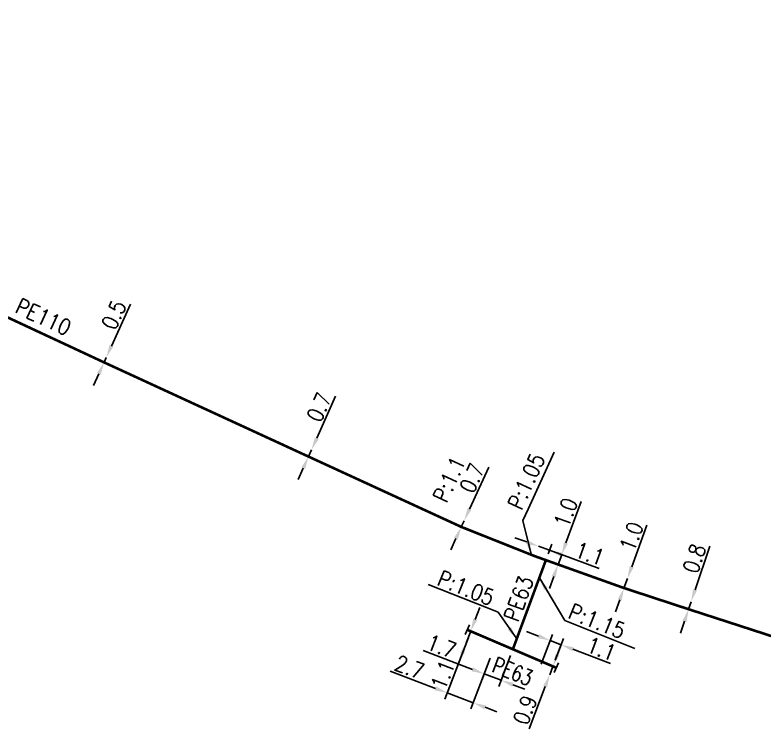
# Model space of a CAD drawing. Header units: millimetres. Extents: x 110000 to 110971, y 128118 to 129006.
# Drawn here: x 110242.7 to 110313.9, y 128614.7 to 128682.5 of the extents above; entities that cross this region are included whole.
import ezdxf
from ezdxf.enums import TextEntityAlignment as Align

# ---------------------------------------------------------------- set-up
doc = ezdxf.new("R2010")
doc.units = ezdxf.units.MM
doc.linetypes.add('L_100_PE', pattern=[14, 10, -1.5, 1, -1.5])
doc.layers.get('0').update_dxf_attribs({"linetype": 'CONTINUOUS'})
doc.layers.add('L_140', color=3, linetype='CONTINUOUS')
doc.layers.add('L_340', color=7, linetype='CONTINUOUS')
doc.styles.get("Standard").update_dxf_attribs({"font": 'romans.shx', "width": 0.85})
doc.dimstyles.get("Standard").update_dxf_attribs({"dimtxt": 1.5, "dimasz": 1.2, "dimexe": 0.625, "dimexo": 0.625, "dimgap": 0.25, "dimtad": 1, "dimdec": 1, "dimzin": 0, "dimdsep": 46, "dimtxsty": 'Standard', "dimcen": -0.5, "dimadec": 0, "dimazin": 0, "dimtfac": 1, "dimtdec": 1, "dimtmove": 0, "dimatfit": 3, "dimfxl": 1, "dimtolj": 1, "dimtzin": 0, "dimarcsym": 0})

# ---------------------------------------------------------------- blocks, each defined once
blk = doc.blocks.new('*D112')
at = {"layer": 'L_140', "color": 0, "linetype": 'Continuous', "lineweight": -2, "ltscale": 0.5, "transparency": 16777216}
for p, q in [((110251.849, 128651.081), (110253.647, 128655.066)), ((110251.149, 128649.531), (110251.355, 128649.987)), ((110250.656, 128648.438), (110250.162, 128647.344))]:
    blk.add_line(p, q, dxfattribs=at)
at = {"layer": 'L_140', "color": 0, "linetype": 'Continuous', "ltscale": 0.5, "transparency": 16777216}
for points in [[(110251.666, 128651.163), (110252.031, 128650.999), (110251.355, 128649.987)], [(110250.473, 128648.52), (110250.838, 128648.355), (110251.149, 128649.531)]]:
    blk.add_solid(points, dxfattribs=at)
at = {"layer": 'L_140', "color": 0, "linetype": 'Continuous', "ltscale": 0.5, "transparency": 16777216, "insert": (110252.083, 128654.031), "char_height": 1.5, "attachment_point": 5, "rotation": 65.71347}
blk.add_mtext('\\A1;0.5', dxfattribs=at)
blk = doc.blocks.new('*D113')
at = {"layer": 'L_140', "color": 0, "linetype": 'Continuous', "lineweight": -2, "ltscale": 0.5, "transparency": 16777216}
for p, q in [((110271.335, 128642.324), (110273.133, 128646.309)), ((110269.984, 128640.849), (110269.984, 128640.849)), ((110270.554, 128640.592), (110270.842, 128641.231)), ((110270.06, 128639.499), (110269.567, 128638.405))]:
    blk.add_line(p, q, dxfattribs=at)
at = {"layer": 'L_140', "color": 0, "linetype": 'Continuous', "ltscale": 0.5, "transparency": 16777216}
for points in [[(110271.153, 128642.407), (110271.517, 128642.242), (110270.842, 128641.231)], [(110269.878, 128639.581), (110270.243, 128639.416), (110270.554, 128640.592)]]:
    blk.add_solid(points, dxfattribs=at)
at = {"layer": 'L_140', "color": 0, "linetype": 'Continuous', "ltscale": 0.5, "transparency": 16777216, "insert": (110271.569, 128645.275), "char_height": 1.5, "attachment_point": 5, "rotation": 65.71603}
blk.add_mtext('\\A1;0.7', dxfattribs=at)
blk = doc.blocks.new('*D114')
at = {"layer": 'L_140', "color": 0, "linetype": 'Continuous', "lineweight": -2, "ltscale": 0.5, "transparency": 16777216}
for p, q in [((110285.829, 128635.601), (110287.655, 128639.572)), ((110285.056, 128633.92), (110285.327, 128634.51)), ((110284.554, 128632.83), (110284.053, 128631.739))]:
    blk.add_line(p, q, dxfattribs=at)
at = {"layer": 'L_140', "color": 0, "linetype": 'Continuous', "ltscale": 0.5, "transparency": 16777216}
for points in [[(110285.647, 128635.684), (110286.01, 128635.517), (110285.327, 128634.51)], [(110284.373, 128632.913), (110284.736, 128632.746), (110285.056, 128633.92)]]:
    blk.add_solid(points, dxfattribs=at)
at = {"layer": 'L_140', "color": 0, "linetype": 'Continuous', "ltscale": 0.5, "transparency": 16777216, "insert": (110286.084, 128638.549), "char_height": 1.5, "attachment_point": 5, "rotation": 65.30397}
blk.add_mtext('\\A1;0.7', dxfattribs=at)
blk = doc.blocks.new('*D116')
at = {"layer": 'L_140', "color": 0, "linetype": 'Continuous', "lineweight": -2, "ltscale": 0.5, "transparency": 16777216}
for p, q in [((110291.262, 128632.488), (110290.135, 128632.898)), ((110293.298, 128631.356), (110293.638, 128632.29)), ((110292.39, 128632.078), (110293.424, 128631.702)), ((110294.552, 128631.292), (110298.147, 128629.986))]:
    blk.add_line(p, q, dxfattribs=at)
at = {"layer": 'L_140', "color": 0, "linetype": 'Continuous', "ltscale": 0.5, "transparency": 16777216}
for points in [[(110291.331, 128632.676), (110291.194, 128632.3), (110292.39, 128632.078)], [(110294.62, 128631.48), (110294.483, 128631.104), (110293.424, 128631.702)]]:
    blk.add_solid(points, dxfattribs=at)
at = {"layer": 'L_140', "color": 0, "linetype": 'Continuous', "ltscale": 0.5, "transparency": 16777216, "insert": (110297.255, 128631.374), "char_height": 1.5, "attachment_point": 5, "rotation": 340.02273}
blk.add_mtext('\\A1;1.1', dxfattribs=at)
blk = doc.blocks.new('*D117')
at = {"layer": 'L_140', "color": 0, "linetype": 'Continuous', "lineweight": -2, "ltscale": 0.5, "transparency": 16777216}
for p, q in [((110294.994, 128632.408), (110296.426, 128636.345)), ((110292.978, 128631.865), (110295.172, 128631.067)), ((110292.636, 128630.925), (110294.83, 128630.127)), ((110294.243, 128630.341), (110294.584, 128631.28)), ((110293.833, 128629.213), (110293.423, 128628.085))]:
    blk.add_line(p, q, dxfattribs=at)
at = {"layer": 'L_140', "color": 0, "linetype": 'Continuous', "ltscale": 0.5, "transparency": 16777216}
for points in [[(110294.806, 128632.477), (110295.182, 128632.34), (110294.584, 128631.28)], [(110293.645, 128629.281), (110294.021, 128629.145), (110294.243, 128630.341)]]:
    blk.add_solid(points, dxfattribs=at)
at = {"layer": 'L_140', "color": 0, "linetype": 'Continuous', "ltscale": 0.5, "transparency": 16777216, "insert": (110294.975, 128635.282), "char_height": 1.5, "attachment_point": 5, "rotation": 70.02273}
blk.add_mtext('\\A1;1.0', dxfattribs=at)
blk = doc.blocks.new('*D118')
at = {"layer": 'L_140', "color": 0, "linetype": 'Continuous', "lineweight": -2, "ltscale": 0.5, "transparency": 16777216}
for p, q in [((110301.23, 128630.141), (110302.659, 128634.08)), ((110300.497, 128628.12), (110300.821, 128629.013)), ((110300.088, 128626.992), (110299.678, 128625.864))]:
    blk.add_line(p, q, dxfattribs=at)
at = {"layer": 'L_140', "color": 0, "linetype": 'Continuous', "ltscale": 0.5, "transparency": 16777216}
for points in [[(110301.042, 128630.21), (110301.418, 128630.073), (110300.821, 128629.013)], [(110299.9, 128627.061), (110300.276, 128626.924), (110300.497, 128628.12)]]:
    blk.add_solid(points, dxfattribs=at)
at = {"layer": 'L_140', "color": 0, "linetype": 'Continuous', "ltscale": 0.5, "transparency": 16777216, "insert": (110301.209, 128633.016), "char_height": 1.5, "attachment_point": 5, "rotation": 70.05826}
blk.add_mtext('\\A1;1.0', dxfattribs=at)
blk = doc.blocks.new('*D119')
at = {"layer": 'L_140', "color": 0, "linetype": 'Continuous', "lineweight": -2, "ltscale": 0.5, "transparency": 16777216}
for p, q in [((110307.246, 128627.961), (110308.63, 128632.107)), ((110306.628, 128626.111), (110306.866, 128626.823)), ((110306.248, 128624.973), (110305.868, 128623.835))]:
    blk.add_line(p, q, dxfattribs=at)
at = {"layer": 'L_140', "color": 0, "linetype": 'Continuous', "ltscale": 0.5, "transparency": 16777216}
for points in [[(110307.056, 128628.024), (110307.436, 128627.898), (110306.866, 128626.823)], [(110306.058, 128625.036), (110306.438, 128624.91), (110306.628, 128626.111)]]:
    blk.add_solid(points, dxfattribs=at)
at = {"layer": 'L_140', "color": 0, "linetype": 'Continuous', "ltscale": 0.5, "transparency": 16777216, "insert": (110307.18, 128630.92), "char_height": 1.5, "attachment_point": 5, "rotation": 71.53612}
blk.add_mtext('\\A1;0.8', dxfattribs=at)
blk = doc.blocks.new('*D176')
at = {"layer": 'L_340', "color": 0, "linetype": 'Continuous', "lineweight": -2, "transparency": 16777216}
for p, q in [((110286.376, 128625.141), (110286.803, 128626.263)), ((110285.948, 128624.02), (110285.556, 128622.992)), ((110285.129, 128621.871), (110283.767, 128618.297))]:
    blk.add_line(p, q, dxfattribs=at)
at = {"layer": 'L_340', "color": 0, "linetype": 'Continuous', "transparency": 16777216}
for points in [[(110286.189, 128625.213), (110286.562, 128625.07), (110285.948, 128624.02)], [(110284.942, 128621.942), (110285.316, 128621.8), (110285.556, 128622.992)]]:
    blk.add_solid(points, dxfattribs=at)
at = {"layer": 'L_340', "color": 0, "linetype": 'Continuous', "transparency": 16777216, "insert": (110283.3, 128619.879), "char_height": 1.5, "attachment_point": 5, "rotation": 69.13547}
blk.add_mtext('\\A1;1.1', dxfattribs=at)
blk = doc.blocks.new('*D177')
at = {"layer": 'L_340', "color": 0, "linetype": 'Continuous', "lineweight": -2, "transparency": 16777216}
for p, q in [((110294.177, 128621.812), (110294.605, 128622.933)), ((110293.75, 128620.69), (110293.447, 128619.896)), ((110293.02, 128618.775), (110291.485, 128614.747))]:
    blk.add_line(p, q, dxfattribs=at)
at = {"layer": 'L_340', "color": 0, "linetype": 'Continuous', "transparency": 16777216}
for points in [[(110293.99, 128621.883), (110294.364, 128621.74), (110293.75, 128620.69)], [(110292.833, 128618.846), (110293.207, 128618.704), (110293.447, 128619.896)]]:
    blk.add_solid(points, dxfattribs=at)
at = {"layer": 'L_340', "color": 0, "linetype": 'Continuous', "transparency": 16777216, "insert": (110291.104, 128616.556), "char_height": 1.5, "attachment_point": 5, "rotation": 69.13649}
blk.add_mtext('\\A1;0.9', dxfattribs=at)
blk = doc.blocks.new('*D178')
at = {"layer": 'L_340', "color": 0, "linetype": 'Continuous', "lineweight": -2, "transparency": 16777216}
for p, q in [((110292.381, 128623.556), (110291.259, 128623.983)), ((110292.651, 128620.894), (110293.725, 128623.712)), ((110293.502, 128623.128), (110294.53, 128622.737)), ((110293.973, 128621.274), (110294.753, 128623.321)), ((110295.651, 128622.309), (110299.225, 128620.947))]:
    blk.add_line(p, q, dxfattribs=at)
at = {"layer": 'L_340', "color": 0, "linetype": 'Continuous', "transparency": 16777216}
for points in [[(110292.452, 128623.743), (110292.31, 128623.369), (110293.502, 128623.128)], [(110295.722, 128622.496), (110295.58, 128622.122), (110294.53, 128622.737)]]:
    blk.add_solid(points, dxfattribs=at)
at = {"layer": 'L_340', "color": 0, "linetype": 'Continuous', "transparency": 16777216, "insert": (110298.355, 128622.349), "char_height": 1.5, "attachment_point": 5, "rotation": 339.13649}
blk.add_mtext('\\A1;1.1', dxfattribs=at)
blk = doc.blocks.new('L_340_07')
at = {"color": 0, "linetype": 'Continuous', "const_width": 0.25, "flags": 128}
blk.add_lwpolyline([(0, 0), (0.35, 0)], dxfattribs=at)
at = {"color": 0, "linetype": 'Continuous', "flags": 128}
blk.add_lwpolyline([(0.35, -0.5), (0.35, 0.5)], dxfattribs=at)
at = {"color": 0, "linetype": 'Continuous', "width": 0.75, "flags": 3}
for tag, p in [('DEF_LEG', (0.723, -3.465)), ('DEF_COUP', (0.723, -5.965)), ('DEF_TYPE', (0.723, -8.465))]:
    blk.add_attdef(tag, text='', height=1.2, dxfattribs=at).set_placement(p, align=Align.MIDDLE)
blk = doc.blocks.new('*D179')
at = {"layer": 'L_140', "color": 0, "linetype": 'Continuous', "lineweight": -2, "ltscale": 0.5, "transparency": 16777216}
for p, q in [((110286.121, 128620.403), (110281.426, 128622.193)), ((110289.729, 128621.727), (110288.609, 128618.787)), ((110287.812, 128621.47), (110287.02, 128619.392)), ((110288.831, 128619.371), (110287.243, 128619.976)), ((110289.953, 128618.943), (110291.074, 128618.516))]:
    blk.add_line(p, q, dxfattribs=at)
at = {"layer": 'L_140', "color": 0, "linetype": 'Continuous', "ltscale": 0.5, "transparency": 16777216}
for points in [[(110286.193, 128620.59), (110286.05, 128620.217), (110287.243, 128619.976)], [(110290.024, 128619.13), (110289.881, 128618.756), (110288.831, 128619.371)]]:
    blk.add_solid(points, dxfattribs=at)
at = {"layer": 'L_140', "color": 0, "linetype": 'Continuous', "ltscale": 0.5, "transparency": 16777216, "insert": (110283.179, 128622.595), "char_height": 1.5, "attachment_point": 5, "rotation": 339.13547}
blk.add_mtext('\\A1;1.7', dxfattribs=at)
blk = doc.blocks.new('*D180')
at = {"layer": 'L_340', "color": 0, "linetype": 'Continuous', "lineweight": -2, "transparency": 16777216}
for p, q in [((110285.726, 128623.436), (110283.497, 128617.59)), ((110287.812, 128621.47), (110285.974, 128616.647)), ((110282.599, 128618.602), (110278.301, 128620.24)), ((110286.196, 128617.231), (110283.72, 128618.174)), ((110287.318, 128616.803), (110288.439, 128616.376))]:
    blk.add_line(p, q, dxfattribs=at)
at = {"layer": 'L_340', "color": 0, "linetype": 'Continuous', "transparency": 16777216}
for points in [[(110282.67, 128618.789), (110282.528, 128618.415), (110283.72, 128618.174)], [(110287.389, 128616.99), (110287.246, 128616.616), (110286.196, 128617.231)]]:
    blk.add_solid(points, dxfattribs=at)
at = {"layer": 'L_340', "color": 0, "linetype": 'Continuous', "transparency": 16777216, "insert": (110280.139, 128620.61), "char_height": 1.5, "attachment_point": 5, "rotation": 339.13547}
blk.add_mtext('\\A1;2.7', dxfattribs=at)

msp = doc.modelspace()

# ---------------------------------------------------------------- linework, layer by layer
at = {"layer": 'L_140', "linetype": 'L_100_PE', "ltscale": 0.5}
msp.add_lwpolyline([(110169.011, 128682.361, 0.25, 0.25, 0), (110173.7, 128681.119, 0.25, 0.25, 0), (110185.674, 128677.991, 0.25, 0.25, 0), (110192.54, 128675.392, 0.25, 0.25, 0), (110198.617, 128673.159, 0.25, 0.25, 0), (110199.907, 128672.706, 0.25, 0.25, 0), (110203.771, 128671.352, 0.25, 0.25, 0), (110208.316, 128670.423, 0.25, 0.25, 0), (110212.216, 128667.95, 0.25, 0.25, 0), (110220.044, 128664.662, 0.25, 0.25, 0), (110226.687, 128661.407, 0.25, 0.25, 0), (110235.643, 128657.074, 0.25, 0.25, 0), (110241.431, 128654.062, 0.25, 0.25, 0), (110251.149, 128649.531, 0.25, 0.25, 0), (110270.554, 128640.592, 0.25, 0.25, 0), (110285.056, 128633.92, 0.25, 0.25, 0), (110292.049, 128631.138, 0.25, 0.25, 0), (110293.084, 128630.768, 0.25, 0.25, 0), (110300.497, 128628.12, 0.25, 0.25, 0), (110306.628, 128626.111, 0.25, 0.25, 0), (110318.242, 128622.346, 0.25, 0.25, 0)], format="xyseb", dxfattribs=at)
at = {"layer": 'L_140', "linetype": 'L_100_PE', "ltscale": 0.5, "const_width": 0.25}
for points in [[(110293.084, 128630.768), (110289.952, 128622.311)], [(110293.75, 128620.69), (110289.952, 128622.311), (110285.948, 128624.02)]]:
    msp.add_lwpolyline(points, dxfattribs=at)

# ---------------------------------------------------------------- block references
at = {"layer": 'L_340'}
for p, rotation in [((110285.948, 128624.02), 156.8880288579433), ((110293.75, 128620.69), 336.8880288650642)]:
    msp.add_blockref('L_340_07', p, dxfattribs=dict(at, rotation=rotation))

# ---------------------------------------------------------------- texts
at = {"layer": 'L_140', "linetype": 'Continuous', "ltscale": 0.5}
for s, rotation, width, p in [('PE110', 335.00697, 0.85, (110242.6, 128654.314)), ('P:1.1', 65.30397, 0.85, (110283.663, 128636.103)), ('PE63', 69.67585, 0.85, (110290.443, 128624.79)), ('PE63', 338.35031, 0.75, (110287.857, 128620.224))]:
    msp.add_text(s, height=1.5, rotation=rotation, dxfattribs=dict(at, width=width)).set_placement(p)
at = {"layer": 'L_140', "linetype": 'Continuous', "ltscale": 0.5, "char_height": 1.5, "attachment_point": 1}
for s, insert, rotation in [('\\A1;P:1.05', (110289.402, 128636.043), 65.30397), ('\\A1;P:1.05', (110283.22, 128629.846), 338.35031), ('\\A1;P:1.15', (110295.654, 128626.694), 338.35031)]:
    msp.add_mtext(s, dxfattribs=dict(at, insert=insert, rotation=rotation))

# ---------------------------------------------------------------- dimensions: what is measured, and where the dimension line sits
at = {"layer": 'L_140', "linetype": 'Continuous', "ltscale": 0.5}
for base, p1, p2, angle, picture, middle in [((110251.355, 128649.987), (110251.149, 128649.531), (110251.355, 128649.987), 245.71347, '*D112', (110252.994, 128653.62)), ((110270.842, 128641.231), (110270.554, 128640.592), (110270.842, 128641.231), 245.71603, '*D113', (110272.481, 128644.864)), ((110285.327, 128634.51), (110285.056, 128633.92), (110285.327, 128634.51), 245.30397, '*D114', (110286.992, 128638.131)), ((110294.584, 128631.28), (110292.049, 128631.138), (110292.39, 128632.078), 250.02273, '*D117', (110295.915, 128634.941)), ((110300.821, 128629.013), (110300.497, 128628.12), (110300.821, 128629.013), 250.05826, '*D118', (110302.149, 128632.675)), ((110292.39, 128632.078), (110293.084, 128630.768), (110292.39, 128632.078), 340.02273, '*D116', (110296.913, 128630.434)), ((110306.866, 128626.823), (110306.628, 128626.111), (110306.866, 128626.823), 251.53612, '*D119', (110308.128, 128630.603))]:
    dim = msp.add_linear_dim(base=base, p1=p1, p2=p2, angle=angle, dimstyle='Standard', override={"dimatfit": 0}, dxfattribs=at)
    dim.commit()
    dim.dimension.update_dxf_attribs({"geometry": picture, "text_midpoint": middle, "dimtype": 160})
dim = msp.add_linear_dim(base=(110287.243, 128619.976), p1=(110289.952, 128622.311), p2=(110288.035, 128622.054), angle=339.13547, dimstyle='Standard', dxfattribs=at)
dim.commit()
dim.dimension.update_dxf_attribs({"geometry": '*D179', "text_midpoint": (110282.822, 128621.661), "dimtype": 160})
at = {"layer": 'L_340', "linetype": 'Continuous'}
for base, p1, p2, angle, picture, middle in [((110285.556, 128622.992), (110285.948, 128624.02), (110285.556, 128622.992), 69.13547, '*D176', (110284.234, 128619.523)), ((110293.4473, 128619.8961), (110293.75, 128620.6904), (110293.4473, 128619.8961), 69.13649, '*D177', (110292.0386, 128616.2001))]:
    dim = msp.add_linear_dim(base=base, p1=p1, p2=p2, angle=angle, dimstyle='Standard', override={"dimscale": 1, "dimlfac": 1, "dimlunit": 2, "dimatfit": 0}, dxfattribs=at)
    dim.commit()
    dim.dimension.update_dxf_attribs({"geometry": picture, "text_midpoint": middle, "dimtype": 160})
for base, p1, p2, angle, picture, middle in [((110286.196, 128617.231), (110285.948, 128624.02), (110288.035, 128622.054), 339.13547, '*D180', (110279.783, 128619.675)), ((110294.53, 128622.737), (110292.428, 128620.31), (110293.75, 128620.69), 339.13649, '*D178', (110297.999, 128621.415))]:
    dim = msp.add_linear_dim(base=base, p1=p1, p2=p2, angle=angle, dimstyle='Standard', dxfattribs=at)
    dim.commit()
    dim.dimension.update_dxf_attribs({"geometry": picture, "text_midpoint": middle, "dimtype": 160})

# ---------------------------------------------------------------- leaders
at = {"layer": 'L_140', "linetype": 'Continuous', "ltscale": 0.5, "annotation_type": 0, "has_hookline": 1, "text_width": 5.707}
for points, hookline_direction, horizontal_direction in [([(110291.676, 128631.321), (110290.895, 128634.52), (110291.396, 128635.61)], 0, (0.417804, 0.908537, 0)), ([(110292.468, 128629.073), (110294.88, 128625.039), (110295.995, 128624.597)], 0, (0.929457, -0.368931, 0)), ([(110290.315, 128623.292), (110288.557, 128625.816), (110287.442, 128626.259)], 1, (0.929457, -0.368931, 0))]:
    msp.add_leader(points, dimstyle='Standard', override={"dimatfit": 0}, dxfattribs=dict(at, hookline_direction=hookline_direction, horizontal_direction=horizontal_direction))

doc.saveas('drawing.dxf')
